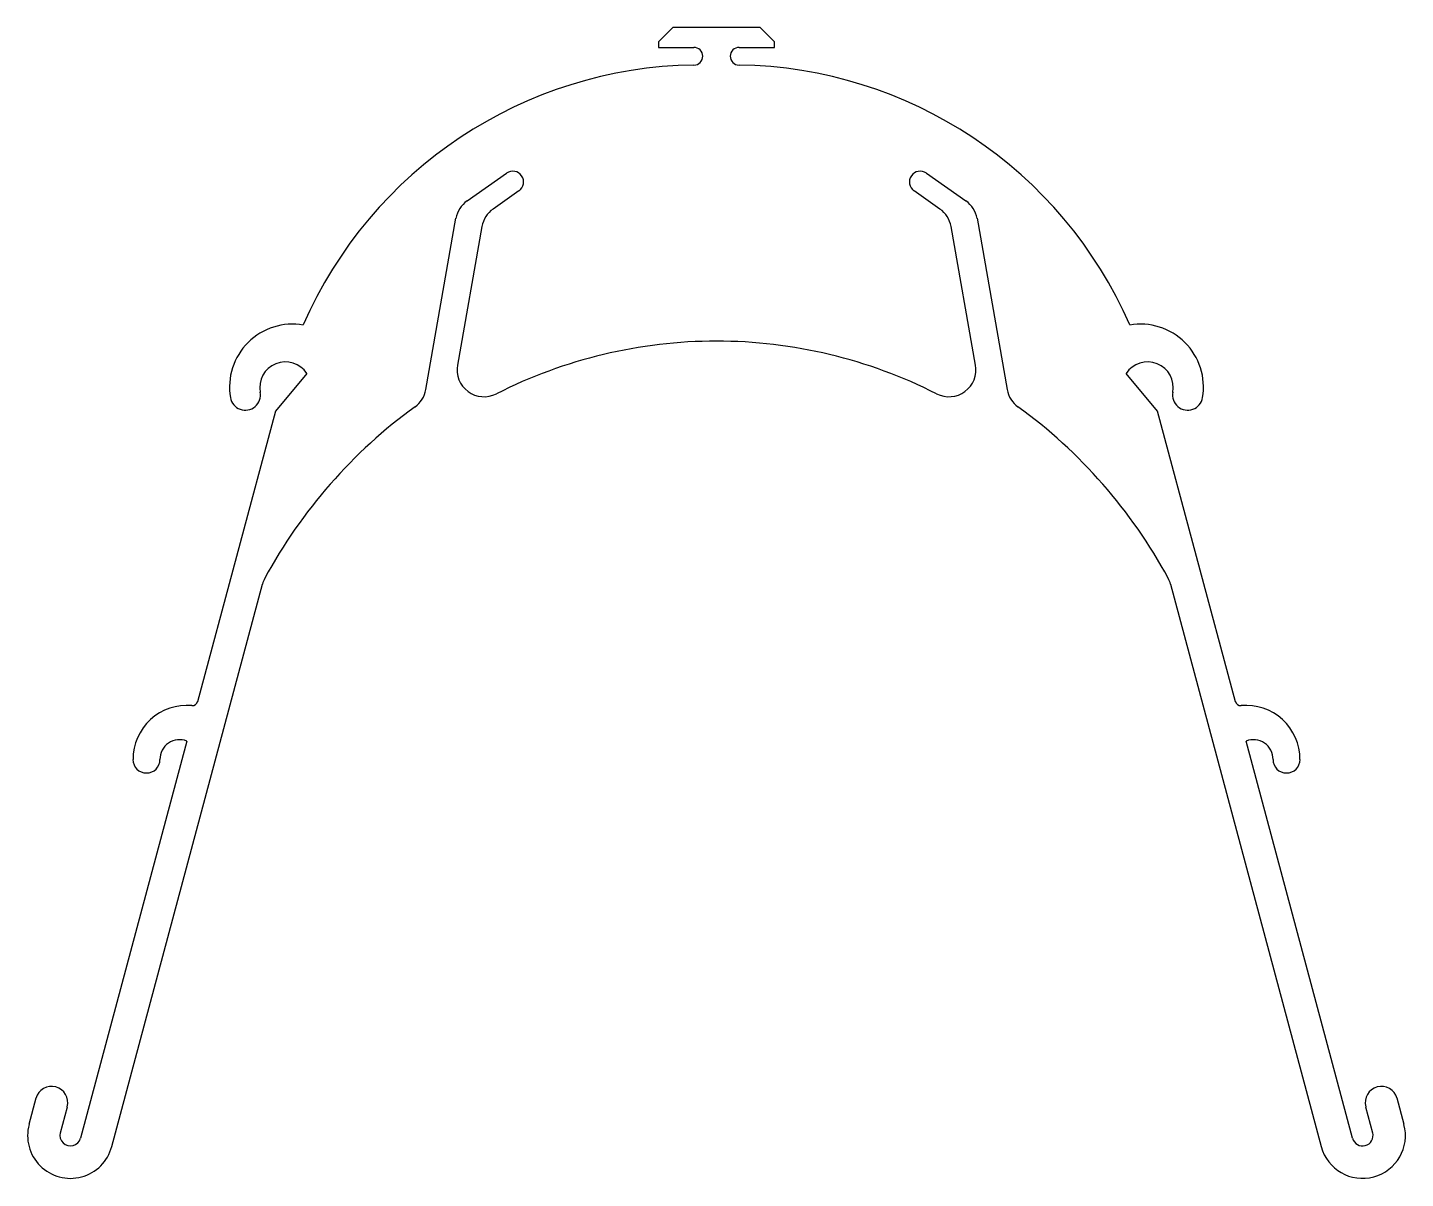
# Model space of a CAD drawing. Header units: inches. Extents: x -5 to 5, y -8.4 to 0.
import ezdxf

# ---------------------------------------------------------------- set-up
doc = ezdxf.new("R2010")
doc.units = ezdxf.units.IN
doc.header["$MEASUREMENT"] = 0

msp = doc.modelspace()

# ---------------------------------------------------------------- linework, layer by layer
at = {"color": 7, "linetype": 'Continuous', "lineweight": 25}
for p, q in [((-0.319, 0), (-0.423, -0.104)), ((0.319, 0), (-0.319, 0)), ((0.423, -0.104), (0.319, 0)), ((-0.423, -0.104), (-0.423, -0.144)), ((-0.423, -0.144), (-0.165, -0.144)), ((0.165, -0.144), (0.423, -0.144)), ((0.423, -0.144), (0.423, -0.104)), ((-1.817, -1.262), (-1.529, -1.061)), ((1.529, -1.061), (1.817, -1.262)), ((-1.439, -1.19), (-1.628, -1.322)), ((1.628, -1.322), (1.439, -1.19)), ((-2.118, -2.637), (-1.898, -1.389)), ((1.898, -1.389), (2.118, -2.637)), ((-1.709, -1.449), (-1.887, -2.458)), ((1.887, -2.458), (1.709, -1.449)), ((-2.984, -2.52), (-3.214, -2.794)), ((3.214, -2.794), (2.984, -2.52)), ((-3.214, -2.794), (-3.781, -4.91)), ((3.781, -4.91), (3.214, -2.794)), ((-4.405, -8.151), (-3.307, -4.054)), ((3.307, -4.054), (4.405, -8.151)), ((-3.858, -5.197), (-4.634, -8.09)), ((4.634, -8.09), (3.858, -5.197)), ((-4.958, -7.799), (-5.009, -7.99)), ((5.009, -7.99), (4.958, -7.799)), ((-4.78, -8.051), (-4.729, -7.861)), ((4.729, -7.861), (4.78, -8.051))]:
    msp.add_line(p, q, dxfattribs=at)
for centre, radius, start, end in [((-0.165, -0.209), 0.065, 270.7685, 90), ((0.165, -0.209), 0.065, 90, 269.2315), ((-0.122, -3.423), 3.15, 90.7685, 156.4856), ((0.122, -3.423), 3.15, 23.5144, 89.2315), ((-1.484, -1.125), 0.0787, 305, 125), ((1.484, -1.125), 0.0787, 55, 235), ((-1.704, -1.424), 0.197, 125, 170), ((1.704, -1.424), 0.197, 10, 55), ((-1.515, -1.483), 0.197, 125, 170), ((1.515, -1.483), 0.197, 10, 55), ((-3.089, -2.619), 0.459, 80.1709, 189.585), ((3.089, -2.619), 0.459, 350.415, 99.8291), ((0.001, -5.827), 3.543, 90.0141, 116.9277), ((-0.001, -5.827), 3.543, 63.0723, 89.9859), ((-3.141, -2.622), 0.187, 33.0091, 190.7815), ((-1.693, -2.492), 0.197, 170, 296.9277), ((1.693, -2.492), 0.197, 243.0723, 10), ((3.141, -2.622), 0.187, 349.2185, 146.9909), ((-3.433, -2.677), 0.11, 189.585, 10.7815), ((-2.312, -2.603), 0.197, 305.9635, 350), ((2.312, -2.603), 0.197, 190, 234.0365), ((3.433, -2.677), 0.11, 169.2185, 350.415), ((0, -5.789), 3.74, 125.9635, 151.6167), ((0, -5.789), 3.74, 28.3833, 54.0365), ((-3.117, -4.105), 0.197, 151.6167, 165), ((3.117, -4.105), 0.197, 15, 28.3833), ((-3.819, -4.899), 0.0394, 264.955, 345), ((3.819, -4.899), 0.0394, 195, 275.045), ((-3.857, -5.331), 0.394, 84.955, 180), ((3.857, -5.331), 0.394, 0, 95.045), ((-3.911, -5.331), 0.144, 68.6709, 180), ((3.911, -5.331), 0.144, 0, 111.3291), ((-4.153, -5.331), 0.0984, 180, 0), ((4.153, -5.331), 0.0984, 180, 0), ((-4.844, -7.83), 0.118, 345, 165), ((4.844, -7.83), 0.118, 15, 195), ((-4.707, -8.07), 0.312, 165, 345), ((4.707, -8.07), 0.312, 195, 15), ((-4.707, -8.07), 0.0761, 165, 345), ((4.707, -8.07), 0.0761, 195, 15)]:
    msp.add_arc(centre, radius, start, end, dxfattribs=at)

doc.saveas('drawing.dxf')
